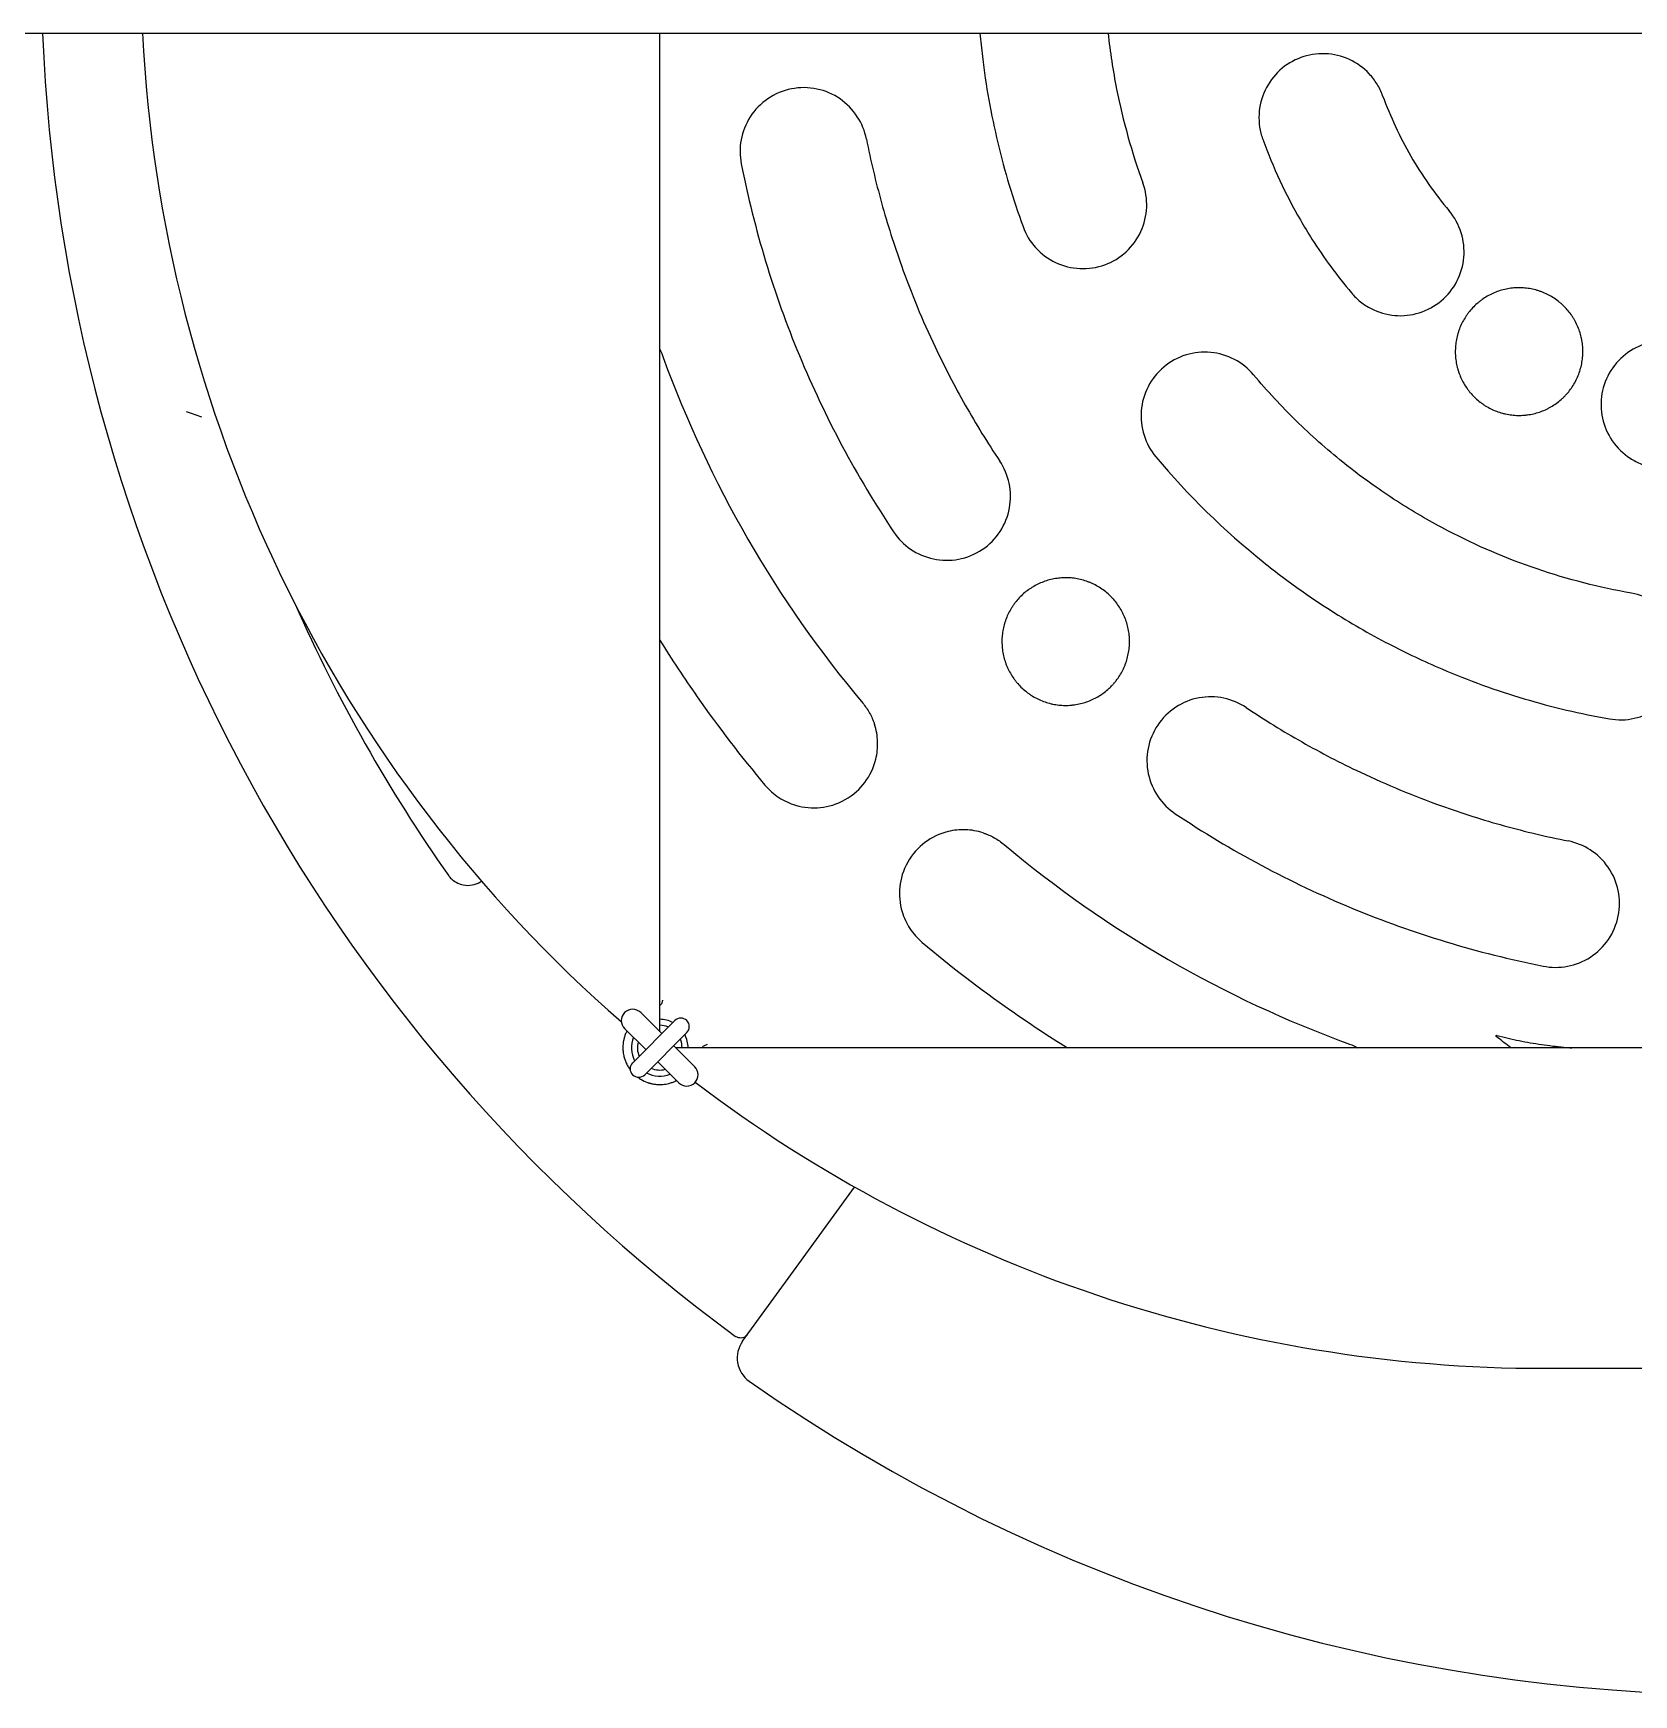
# Model space of a CAD drawing. Header units: millimetres. Extents: x 1061 to 4698, y 0 to 5700.
# Drawn here: x 2277 to 2841, y 2240 to 2826 of the extents above; entities that cross this region are included whole.
import ezdxf

# ---------------------------------------------------------------- set-up
doc = ezdxf.new("R2010")
doc.units = ezdxf.units.MM
doc.layers.add('AM_4', color=3, linetype='Continuous', lineweight=25)

msp = doc.modelspace()

# ---------------------------------------------------------------- linework, layer by layer
at = {"layer": 'AM_4'}
for p, q in [((2014.48, 2825.85), (3744.97, 2825.85)), ((2497.92, 2473.78), (2497.92, 2825.85)), ((2423.47, 2528.75), (2423.47, 2528.75)), ((2434.98, 2526.87), (2435.01, 2526.89)), ((2498.59, 2473.11), (2491.17, 2480.54)), ((2485.51, 2474.88), (2492.94, 2467.46)), ((2503.19, 2477.71), (2488.34, 2462.86)), ((2492.58, 2458.62), (2507.43, 2473.47)), ((2510.26, 2461.44), (2502.84, 2468.87)), ((3255.84, 2468.1), (2503.6, 2468.1)), ((2497.18, 2463.21), (2504.6, 2455.79)), ((2544.15, 2388.12), (2566.61, 2419.03)), ((2527.1, 2364.66), (2544.15, 2388.12)), ((2809.92, 2355.1), (2949.92, 2355.1))]:
    msp.add_line(p, q, dxfattribs=at)
for centre, radius, start, end in [((2879.72, 2850), 600, 182.30678, 233.71208), ((2809.92, 2850.1), 495, 182.80804, 228.87651), ((2879.72, 2850), 405, 200, 220), ((2879.72, 2850), 558, 203.82968, 215.14968), ((2879.72, 2850), 405, 230, 250), ((2488.34, 2477.71), 4, 45, 225), ((2497.89, 2468.16), 10, 62.4576, 89.78421), ((2505.31, 2475.59), 3, 315, 135), ((2497.89, 2468.16), 7.88, 67.39269, 89.72598), ((2497.89, 2468.16), 10, 359.64283, 27.5424), ((2793.01, 2472.3), 0.2, 75.53043, 231.60237), ((2497.89, 2468.16), 10, 158.57818, 207.5424), ((2497.89, 2468.16), 7.88, 165.52648, 202.60731), ((2497.89, 2468.16), 7.88, 359.54644, 22.60731), ((2490.46, 2460.74), 3, 135, 315), ((2497.89, 2468.16), 7.88, 247.39269, 284.47352), ((2507.43, 2458.62), 4, 225, 45), ((2497.89, 2468.16), 10, 242.4576, 291.42182), ((2809.92, 2850.1), 495, 232.76953, 270), ((2535.19, 2358.78), 10, 144, 234.95497), ((2879.72, 2850), 610, 234.95497, 305.04503)]:
    msp.add_arc(centre, radius, start, end, dxfattribs=at)
for points, knots in [([(2610.81, 2825.85), (2611.05, 2823.1), (2611.34, 2820.36), (2612.91, 2807.39), (2614.73, 2797.25), (2618.32, 2782.22), (2619.66, 2777.24), (2622.62, 2767.38), (2624.25, 2762.49), (2626.01, 2757.65)], [11.858435, 11.858435, 11.858435, 11.858435, 12.686494, 12.686494, 15.777429, 15.777429, 17.322472, 17.322472, 18.867456, 18.867456, 18.867456, 18.867456]), ([(2656.02, 2825.85), (2656.74, 2819.25), (2657.74, 2812.67), (2661.27, 2794.9), (2664.37, 2783.83), (2668.29, 2773.05)], [-5.43676, -5.43676, -5.43676, -5.43676, -3.443133, -3.443133, 0, 0, 0, 0]), ([(2752.86, 2803.83), (2752.34, 2805.26), (2751.68, 2806.63), (2750.08, 2809.22), (2749.16, 2810.43), (2746.13, 2813.65), (2743.75, 2815.37), (2738.45, 2817.8), (2735.57, 2818.49), (2729.53, 2818.74), (2726.61, 2818.22), (2721.29, 2816.28), (2718.77, 2814.76), (2714.43, 2810.82), (2712.65, 2808.43), (2710.13, 2803.1), (2709.4, 2800.22), (2709.17, 2795.76), (2709.25, 2794.26), (2709.7, 2791.3), (2710.06, 2789.85), (2710.58, 2788.44)], [0, 0, 0, 0, 0.457622, 0.457622, 0.913031, 0.913031, 1.789456, 1.789456, 2.674947, 2.674947, 3.612055, 3.612055, 4.601134, 4.601134, 5.596389, 5.596389, 6.59055, 6.59055, 7.0994, 7.0994, 7.606202, 7.606202, 7.606202, 7.606202]), ([(2570.78, 2788.55), (2570.22, 2791.36), (2569.13, 2794.03), (2565.96, 2798.9), (2563.89, 2801.02), (2559.02, 2804.38), (2556.26, 2805.56), (2550.36, 2806.8), (2547.29, 2806.82), (2541.33, 2805.63), (2538.51, 2804.44), (2533.53, 2801.04), (2531.41, 2798.86), (2528.2, 2793.86), (2527.11, 2791.11), (2526.07, 2785.42), (2526.09, 2782.56), (2526.64, 2779.77)], [0, 0, 0, 0, 0.860808, 0.860808, 1.749201, 1.749201, 2.659784, 2.659784, 3.594607, 3.594607, 4.526516, 4.526516, 5.445597, 5.445597, 6.334249, 6.334249, 7.189598, 7.189598, 7.189598, 7.189598]), ([(2752.86, 2803.83), (2755.55, 2796.44), (2758.88, 2789.31), (2766.74, 2775.69), (2771.25, 2769.25), (2776.31, 2763.22)], [-4.716749, -4.716749, -4.716749, -4.716749, -2.358321, -2.358321, 0, 0, 0, 0]), ([(2570.78, 2788.55), (2572.28, 2780.98), (2574.06, 2773.47), (2578.18, 2758.58), (2580.52, 2751.2), (2584.86, 2739.05), (2586.72, 2734.23), (2590.67, 2724.69), (2592.77, 2719.97), (2598.28, 2708.32), (2601.84, 2701.45), (2609.46, 2688.01), (2613.51, 2681.43), (2617.81, 2675)], [-12.377407, -12.377407, -12.377407, -12.377407, -10.058804, -10.058804, -7.734679, -7.734679, -6.182751, -6.182751, -4.635305, -4.635305, -2.321115, -2.321115, 0, 0, 0, 0]), ([(2710.58, 2788.44), (2714.16, 2778.58), (2718.6, 2769.07), (2725.15, 2757.74), (2726.51, 2755.49), (2732.13, 2746.66), (2736.78, 2740.32), (2741.84, 2734.3)], [0, 0, 0, 0, 3.145319, 3.145319, 3.930302, 3.930302, 6.284139, 6.284139, 6.284139, 6.284139]), ([(2526.64, 2779.77), (2528.94, 2768.21), (2531.8, 2756.78), (2538.64, 2734.22), (2542.62, 2723.12), (2551.64, 2701.35), (2556.68, 2690.69), (2567.79, 2669.91), (2573.85, 2659.79), (2580.39, 2649.99)], [0, 0, 0, 0, 3.535399, 3.535399, 7.072591, 7.072591, 10.60955, 10.60955, 14.146766, 14.146766, 14.146766, 14.146766]), ([(2626.01, 2757.65), (2627, 2754.91), (2628.52, 2752.4), (2632.46, 2748.05), (2634.86, 2746.28), (2640.2, 2743.74), (2643.11, 2743.02), (2649.05, 2742.73), (2652.04, 2743.19), (2657.63, 2745.22), (2660.19, 2746.78), (2664.57, 2750.8), (2666.34, 2753.23), (2668.82, 2758.63), (2669.52, 2761.53), (2669.74, 2767.4), (2669.29, 2770.3), (2668.29, 2773.05)], [0, 0, 0, 0, 0.875388, 0.875388, 1.764987, 1.764987, 2.663271, 2.663271, 3.571504, 3.571504, 4.473265, 4.473265, 5.375493, 5.375493, 6.266582, 6.266582, 7.142201, 7.142201, 7.142201, 7.142201]), ([(2741.84, 2734.3), (2742.8, 2733.15), (2743.87, 2732.1), (2746.21, 2730.24), (2747.47, 2729.43), (2751.39, 2727.41), (2754.22, 2726.6), (2760.05, 2726.09), (2762.98, 2726.41), (2768.6, 2728.16), (2771.24, 2729.6), (2775.8, 2733.43), (2777.67, 2735.76), (2780.41, 2741.02), (2781.24, 2743.89), (2781.74, 2749.74), (2781.42, 2752.68), (2779.66, 2758.3), (2778.22, 2760.94), (2776.31, 2763.22)], [0, 0, 0, 0, 0.449946, 0.449946, 0.897511, 0.897511, 1.777285, 1.777285, 2.657846, 2.657846, 3.558373, 3.558373, 4.45392, 4.45392, 5.347152, 5.347152, 6.228337, 6.228337, 7.124321, 7.124321, 7.124321, 7.124321]), ([(2821.13, 2703.6), (2821.46, 2704.27), (2821.75, 2704.94), (2822.01, 2705.63), (2822.27, 2706.31), (2822.5, 2707.01), (2822.69, 2707.71), (2822.88, 2708.42), (2823.04, 2709.13), (2823.16, 2709.86), (2823.22, 2710.22), (2823.27, 2710.59), (2823.32, 2710.96), (2823.36, 2711.33), (2823.4, 2711.69), (2823.42, 2712.06), (2823.47, 2712.8), (2823.49, 2713.53), (2823.46, 2714.26), (2823.44, 2714.99), (2823.39, 2715.72), (2823.29, 2716.45), (2823.25, 2716.82), (2823.19, 2717.18), (2823.13, 2717.54), (2823.09, 2717.73), (2823.06, 2717.91), (2823.02, 2718.09), (2822.98, 2718.27), (2822.94, 2718.45), (2822.9, 2718.63), (2822.74, 2719.36), (2822.54, 2720.06), (2822.3, 2720.76), (2822.07, 2721.46), (2821.8, 2722.14), (2821.5, 2722.81), (2821.2, 2723.48), (2820.87, 2724.14), (2820.5, 2724.78), (2820.32, 2725.1), (2820.12, 2725.42), (2819.92, 2725.73), (2819.72, 2726.04), (2819.52, 2726.35), (2819.3, 2726.65), (2818.87, 2727.25), (2818.42, 2727.83), (2817.94, 2728.38), (2817.45, 2728.94), (2816.94, 2729.47), (2816.41, 2729.97), (2816.14, 2730.23), (2815.86, 2730.47), (2815.58, 2730.71), (2815.3, 2730.96), (2815.01, 2731.19), (2814.71, 2731.42), (2814.13, 2731.87), (2813.52, 2732.29), (2812.9, 2732.68), (2812.27, 2733.07), (2811.63, 2733.43), (2810.97, 2733.76), (2810.31, 2734.08), (2809.64, 2734.38), (2808.94, 2734.64), (2808.77, 2734.71), (2808.59, 2734.77), (2808.42, 2734.83), (2808.24, 2734.9), (2808.07, 2734.95), (2807.89, 2735.01), (2807.54, 2735.13), (2807.18, 2735.23), (2806.83, 2735.33), (2806.12, 2735.52), (2805.4, 2735.67), (2804.67, 2735.79), (2803.95, 2735.92), (2803.22, 2736), (2802.48, 2736.05), (2802.11, 2736.08), (2801.74, 2736.09), (2801.37, 2736.1), (2801, 2736.1), (2800.63, 2736.1), (2800.26, 2736.09), (2799.52, 2736.07), (2798.79, 2736.01), (2798.06, 2735.91), (2797.33, 2735.82), (2796.61, 2735.69), (2795.9, 2735.52), (2795.18, 2735.35), (2794.47, 2735.15), (2793.77, 2734.92), (2793.06, 2734.68), (2792.38, 2734.41), (2791.71, 2734.1), (2791.04, 2733.8), (2790.39, 2733.47), (2789.75, 2733.1), (2789.12, 2732.74), (2788.5, 2732.34), (2787.9, 2731.91), (2787.6, 2731.7), (2787.31, 2731.48), (2787.02, 2731.25), (2786.72, 2731.02), (2786.44, 2730.78), (2786.16, 2730.54), (2785.61, 2730.06), (2785.08, 2729.55), (2784.58, 2729.01), (2784.08, 2728.48), (2783.61, 2727.93), (2783.16, 2727.34), (2782.94, 2727.05), (2782.72, 2726.76), (2782.51, 2726.46), (2782.3, 2726.15), (2782.09, 2725.85), (2781.9, 2725.53), (2781.5, 2724.9), (2781.14, 2724.26), (2780.82, 2723.6), (2780.49, 2722.94), (2780.19, 2722.26), (2779.93, 2721.57), (2779.8, 2721.22), (2779.68, 2720.87), (2779.56, 2720.52), (2779.45, 2720.17), (2779.35, 2719.82), (2779.25, 2719.47), (2779.06, 2718.76), (2778.9, 2718.04), (2778.78, 2717.32), (2778.66, 2716.6), (2778.58, 2715.87), (2778.53, 2715.14), (2778.48, 2714.4), (2778.46, 2713.66), (2778.48, 2712.92), (2778.51, 2712.19), (2778.56, 2711.45), (2778.66, 2710.73), (2778.75, 2710), (2778.88, 2709.28), (2779.04, 2708.56), (2779.13, 2708.21), (2779.22, 2707.85), (2779.32, 2707.49), (2779.37, 2707.32), (2779.42, 2707.14), (2779.48, 2706.96), (2779.53, 2706.78), (2779.59, 2706.61), (2779.65, 2706.43), (2779.88, 2705.73), (2780.15, 2705.04), (2780.45, 2704.37), (2780.76, 2703.7), (2781.09, 2703.05), (2781.45, 2702.41), (2781.82, 2701.77), (2782.22, 2701.15), (2782.65, 2700.55), (2782.75, 2700.4), (2782.86, 2700.25), (2782.97, 2700.1), (2783.09, 2699.95), (2783.2, 2699.8), (2783.31, 2699.66), (2783.54, 2699.37), (2783.78, 2699.08), (2784.02, 2698.8), (2784.51, 2698.25), (2785.02, 2697.72), (2785.56, 2697.21), (2786.09, 2696.71), (2786.65, 2696.23), (2787.23, 2695.78), (2787.53, 2695.56), (2787.82, 2695.34), (2788.13, 2695.13), (2788.43, 2694.92), (2788.75, 2694.71), (2789.06, 2694.51), (2789.69, 2694.12), (2790.34, 2693.76), (2790.99, 2693.43), (2791.65, 2693.11), (2792.33, 2692.82), (2793.02, 2692.56), (2793.7, 2692.3), (2794.41, 2692.07), (2795.12, 2691.87), (2795.3, 2691.83), (2795.48, 2691.78), (2795.66, 2691.74), (2795.84, 2691.69), (2796.03, 2691.65), (2796.21, 2691.61), (2796.57, 2691.53), (2796.93, 2691.46), (2797.3, 2691.4), (2798.02, 2691.28), (2798.75, 2691.2), (2799.48, 2691.15), (2800.22, 2691.1), (2800.95, 2691.09), (2801.69, 2691.11), (2802.06, 2691.12), (2802.43, 2691.14), (2802.8, 2691.18), (2802.98, 2691.19), (2803.17, 2691.21), (2803.35, 2691.23), (2803.54, 2691.25), (2803.72, 2691.27), (2803.9, 2691.29), (2804.64, 2691.39), (2805.36, 2691.52), (2806.07, 2691.69), (2806.79, 2691.85), (2807.49, 2692.05), (2808.19, 2692.29), (2808.88, 2692.52), (2809.57, 2692.79), (2810.24, 2693.1), (2810.41, 2693.18), (2810.58, 2693.25), (2810.75, 2693.34), (2810.92, 2693.42), (2811.08, 2693.5), (2811.24, 2693.58), (2811.57, 2693.75), (2811.9, 2693.93), (2812.21, 2694.11), (2812.22, 2694.11), (2812.22, 2694.11), (2812.22, 2694.12)], [0, 0, 0, 0, 0.0024979, 0.0024979, 0.0024979, 0.0049957, 0.0049957, 0.0049957, 0.0074936, 0.0074936, 0.0074936, 0.0087426, 0.0087426, 0.0087426, 0.0099915, 0.0099915, 0.0099915, 0.0124894, 0.0124894, 0.0124894, 0.0149872, 0.0149872, 0.0149872, 0.0162362, 0.0162362, 0.0162362, 0.0168606, 0.0168606, 0.0168606, 0.0174851, 0.0174851, 0.0174851, 0.019983, 0.019983, 0.019983, 0.0224808, 0.0224808, 0.0224808, 0.0249787, 0.0249787, 0.0249787, 0.0262277, 0.0262277, 0.0262277, 0.0274766, 0.0274766, 0.0274766, 0.0299745, 0.0299745, 0.0299745, 0.0324723, 0.0324723, 0.0324723, 0.0337213, 0.0337213, 0.0337213, 0.0349702, 0.0349702, 0.0349702, 0.0374681, 0.0374681, 0.0374681, 0.0399659, 0.0399659, 0.0399659, 0.0424638, 0.0424638, 0.0424638, 0.0430883, 0.0430883, 0.0430883, 0.0437128, 0.0437128, 0.0437128, 0.0449617, 0.0449617, 0.0449617, 0.0474596, 0.0474596, 0.0474596, 0.0499574, 0.0499574, 0.0499574, 0.0512064, 0.0512064, 0.0512064, 0.0524553, 0.0524553, 0.0524553, 0.0549532, 0.0549532, 0.0549532, 0.0574511, 0.0574511, 0.0574511, 0.0599489, 0.0599489, 0.0599489, 0.0624468, 0.0624468, 0.0624468, 0.0649447, 0.0649447, 0.0649447, 0.0674425, 0.0674425, 0.0674425, 0.0686915, 0.0686915, 0.0686915, 0.0699404, 0.0699404, 0.0699404, 0.0724383, 0.0724383, 0.0724383, 0.0749362, 0.0749362, 0.0749362, 0.0761851, 0.0761851, 0.0761851, 0.077434, 0.077434, 0.077434, 0.0799319, 0.0799319, 0.0799319, 0.0824298, 0.0824298, 0.0824298, 0.0836787, 0.0836787, 0.0836787, 0.0849276, 0.0849276, 0.0849276, 0.0874255, 0.0874255, 0.0874255, 0.0899234, 0.0899234, 0.0899234, 0.0924213, 0.0924213, 0.0924213, 0.0949191, 0.0949191, 0.0949191, 0.097417, 0.097417, 0.097417, 0.0986659, 0.0986659, 0.0986659, 0.0992904, 0.0992904, 0.0992904, 0.0999149, 0.0999149, 0.0999149, 0.1024127, 0.1024127, 0.1024127, 0.1049106, 0.1049106, 0.1049106, 0.1074085, 0.1074085, 0.1074085, 0.108033, 0.108033, 0.108033, 0.1086574, 0.1086574, 0.1086574, 0.1099064, 0.1099064, 0.1099064, 0.1124042, 0.1124042, 0.1124042, 0.1149021, 0.1149021, 0.1149021, 0.116151, 0.116151, 0.116151, 0.1174, 0.1174, 0.1174, 0.1198978, 0.1198978, 0.1198978, 0.1223957, 0.1223957, 0.1223957, 0.1248936, 0.1248936, 0.1248936, 0.1255181, 0.1255181, 0.1255181, 0.1261425, 0.1261425, 0.1261425, 0.1273915, 0.1273915, 0.1273915, 0.1298893, 0.1298893, 0.1298893, 0.1323872, 0.1323872, 0.1323872, 0.1336361, 0.1336361, 0.1336361, 0.1342606, 0.1342606, 0.1342606, 0.1348851, 0.1348851, 0.1348851, 0.1373829, 0.1373829, 0.1373829, 0.1398808, 0.1398808, 0.1398808, 0.1423787, 0.1423787, 0.1423787, 0.1430032, 0.1430032, 0.1430032, 0.1436276, 0.1436276, 0.1436276, 0.1448766, 0.1448766, 0.1448766, 0.1448892, 0.1448892, 0.1448892, 0.1448892]), ([(2707.36, 2705.37), (2705.47, 2707.63), (2703.16, 2709.48), (2697.96, 2712.21), (2695.12, 2713.04), (2689.27, 2713.59), (2686.31, 2713.28), (2680.63, 2711.53), (2677.97, 2710.08), (2673.37, 2706.22), (2671.49, 2703.87), (2668.76, 2698.55), (2667.93, 2695.66), (2667.48, 2689.98), (2667.74, 2687.04), (2669.58, 2681.29), (2671.01, 2678.7), (2672.89, 2676.45)], [0, 0, 0, 0, 0.882963, 0.882963, 1.766637, 1.766637, 2.658582, 2.658582, 3.572755, 3.572755, 4.482771, 4.482771, 5.387216, 5.387216, 6.210758, 6.210758, 6.986146, 6.986146, 6.986146, 6.986146]), ([(2856.28, 2717.05), (2854.79, 2717.31), (2853.28, 2717.43), (2850.26, 2717.34), (2848.77, 2717.15), (2844.44, 2716.15), (2841.75, 2714.94), (2836.97, 2711.56), (2834.94, 2709.42), (2831.71, 2704.32), (2830.7, 2701.53), (2829.71, 2695.94), (2829.76, 2693), (2831, 2687.26), (2832.18, 2684.53), (2835.53, 2679.68), (2837.67, 2677.61), (2841.41, 2675.19), (2842.75, 2674.5), (2845.54, 2673.4), (2846.99, 2673), (2848.47, 2672.73)], [0, 0, 0, 0, 0.453779, 0.453779, 0.906288, 0.906288, 1.788243, 1.788243, 2.6715, 2.6715, 3.608632, 3.608632, 4.595123, 4.595123, 5.587398, 5.587398, 6.57851, 6.57851, 7.083954, 7.083954, 7.587373, 7.587373, 7.587373, 7.587373]), ([(2840.65, 2628.42), (2829.34, 2630.41), (2818.19, 2633.27), (2796.5, 2640.64), (2785.98, 2645.14), (2772.94, 2651.93), (2770.06, 2653.51), (2761.52, 2658.44), (2755.98, 2661.97), (2746.55, 2668.57), (2742.62, 2671.53), (2733.07, 2679.2), (2727.59, 2684.07), (2719.72, 2691.77), (2717.16, 2694.4), (2712.16, 2699.79), (2709.73, 2702.55), (2707.36, 2705.37)], [0, 0, 0, 0, 3.446778, 3.446778, 6.872674, 6.872674, 7.857766, 7.857766, 9.834608, 9.834608, 11.310213, 11.310213, 13.509948, 13.509948, 14.607702, 14.607702, 15.709152, 15.709152, 15.709152, 15.709152]), ([(2812.22, 2694.12), (2812.86, 2694.48), (2813.47, 2694.87), (2814.06, 2695.3), (2814.65, 2695.72), (2815.23, 2696.18), (2815.78, 2696.66), (2816.06, 2696.9), (2816.33, 2697.15), (2816.6, 2697.41), (2816.87, 2697.67), (2817.13, 2697.93), (2817.38, 2698.2), (2817.88, 2698.74), (2818.36, 2699.3), (2818.8, 2699.87), (2819.25, 2700.45), (2819.66, 2701.05), (2820.05, 2701.68), (2820.44, 2702.3), (2820.8, 2702.94), (2821.13, 2703.6)], [0.14488918, 0.14488918, 0.14488918, 0.14488918, 0.14737444, 0.14737444, 0.14737444, 0.14987231, 0.14987231, 0.14987231, 0.15112124, 0.15112124, 0.15112124, 0.15237018, 0.15237018, 0.15237018, 0.15486805, 0.15486805, 0.15486805, 0.15736592, 0.15736592, 0.15736592, 0.1598638, 0.1598638, 0.1598638, 0.1598638]), ([(2580.39, 2649.99), (2581.99, 2647.61), (2584.02, 2645.55), (2588.81, 2642.27), (2591.53, 2641.11), (2597.33, 2639.87), (2600.34, 2639.83), (2606.25, 2640.94), (2609.09, 2642.1), (2614.13, 2645.48), (2616.28, 2647.65), (2619.57, 2652.69), (2620.7, 2655.5), (2621.76, 2661.34), (2621.72, 2664.29), (2620.52, 2669.95), (2619.4, 2672.61), (2617.81, 2675)], [0, 0, 0, 0, 0.860997, 0.860997, 1.747806, 1.747806, 2.657403, 2.657403, 3.590224, 3.590224, 4.520655, 4.520655, 5.435721, 5.435721, 6.320669, 6.320669, 7.179588, 7.179588, 7.179588, 7.179588]), ([(2672.89, 2676.45), (2684.26, 2662.9), (2696.93, 2650.5), (2715.32, 2635.75), (2720.03, 2632.21), (2731.3, 2624.32), (2737.92, 2620.1), (2748.13, 2614.21), (2751.58, 2612.32), (2761.15, 2607.33), (2767.37, 2604.39), (2783.17, 2597.64), (2792.87, 2594.14), (2807.7, 2589.73), (2812.68, 2588.4), (2822.72, 2586.04), (2827.76, 2585), (2832.84, 2584.1)], [0, 0, 0, 0, 5.307174, 5.307174, 7.075012, 7.075012, 9.43744, 9.43744, 10.616758, 10.616758, 12.678941, 12.678941, 15.772605, 15.772605, 17.319004, 17.319004, 18.86534, 18.86534, 18.86534, 18.86534]), ([(2656.98, 2595.44), (2657.15, 2595.61), (2657.32, 2595.78), (2657.48, 2595.95), (2657.73, 2596.22), (2657.97, 2596.49), (2658.21, 2596.77), (2658.44, 2597.04), (2658.67, 2597.33), (2658.89, 2597.61), (2659.34, 2598.19), (2659.75, 2598.78), (2660.14, 2599.4), (2660.52, 2600.01), (2660.88, 2600.65), (2661.2, 2601.3), (2661.37, 2601.62), (2661.52, 2601.96), (2661.67, 2602.29), (2661.74, 2602.46), (2661.82, 2602.63), (2661.89, 2602.8), (2661.96, 2602.97), (2662.02, 2603.14), (2662.09, 2603.31), (2662.35, 2604), (2662.58, 2604.69), (2662.77, 2605.39), (2662.96, 2606.09), (2663.12, 2606.8), (2663.25, 2607.52), (2663.37, 2608.24), (2663.46, 2608.97), (2663.52, 2609.71), (2663.54, 2610.08), (2663.56, 2610.45), (2663.57, 2610.82), (2663.58, 2611.19), (2663.58, 2611.56), (2663.57, 2611.93), (2663.55, 2612.67), (2663.49, 2613.41), (2663.4, 2614.15), (2663.31, 2614.89), (2663.18, 2615.62), (2663.01, 2616.34), (2662.85, 2617.07), (2662.65, 2617.78), (2662.42, 2618.48), (2662.18, 2619.18), (2661.91, 2619.87), (2661.61, 2620.55), (2661.53, 2620.72), (2661.45, 2620.89), (2661.37, 2621.06), (2661.29, 2621.23), (2661.21, 2621.4), (2661.12, 2621.57), (2660.95, 2621.9), (2660.78, 2622.23), (2660.59, 2622.55), (2660.22, 2623.2), (2659.82, 2623.82), (2659.39, 2624.43), (2658.96, 2625.03), (2658.49, 2625.61), (2658, 2626.17), (2657.76, 2626.45), (2657.5, 2626.73), (2657.24, 2627), (2657.11, 2627.14), (2656.98, 2627.27), (2656.84, 2627.4), (2656.71, 2627.53), (2656.57, 2627.66), (2656.44, 2627.79), (2655.89, 2628.3), (2655.32, 2628.78), (2654.73, 2629.23), (2654.14, 2629.68), (2653.53, 2630.1), (2652.9, 2630.49), (2652.27, 2630.88), (2651.61, 2631.24), (2650.94, 2631.57), (2650.6, 2631.74), (2650.26, 2631.89), (2649.92, 2632.04), (2649.58, 2632.19), (2649.23, 2632.32), (2648.88, 2632.45), (2648.19, 2632.71), (2647.49, 2632.93), (2646.77, 2633.12), (2646.06, 2633.3), (2645.34, 2633.46), (2644.6, 2633.57), (2643.87, 2633.69), (2643.13, 2633.77), (2642.39, 2633.81), (2641.65, 2633.86), (2640.92, 2633.86), (2640.19, 2633.83), (2639.46, 2633.81), (2638.73, 2633.74), (2638, 2633.64), (2637.28, 2633.54), (2636.56, 2633.41), (2635.84, 2633.23), (2635.12, 2633.06), (2634.42, 2632.86), (2633.73, 2632.62), (2633.04, 2632.38), (2632.37, 2632.11), (2631.71, 2631.81), (2631.05, 2631.51), (2630.4, 2631.17), (2629.77, 2630.81), (2629.46, 2630.62), (2629.15, 2630.43), (2628.84, 2630.23), (2628.68, 2630.13), (2628.53, 2630.03), (2628.38, 2629.93), (2628.23, 2629.83), (2628.08, 2629.72), (2627.93, 2629.61), (2627.34, 2629.19), (2626.77, 2628.74), (2626.23, 2628.26), (2625.68, 2627.78), (2625.16, 2627.28), (2624.67, 2626.75), (2624.17, 2626.22), (2623.7, 2625.67), (2623.25, 2625.09), (2623.14, 2624.94), (2623.03, 2624.79), (2622.92, 2624.65), (2622.82, 2624.5), (2622.71, 2624.35), (2622.6, 2624.2), (2622.4, 2623.9), (2622.2, 2623.6), (2622, 2623.29), (2621.62, 2622.67), (2621.26, 2622.04), (2620.94, 2621.39), (2620.62, 2620.74), (2620.32, 2620.08), (2620.06, 2619.39), (2619.93, 2619.05), (2619.81, 2618.71), (2619.69, 2618.36), (2619.64, 2618.18), (2619.58, 2618.01), (2619.53, 2617.83), (2619.47, 2617.65), (2619.42, 2617.48), (2619.38, 2617.3), (2619.18, 2616.59), (2619.02, 2615.88), (2618.9, 2615.16), (2618.78, 2614.44), (2618.69, 2613.71), (2618.63, 2612.98), (2618.58, 2612.25), (2618.56, 2611.51), (2618.58, 2610.77)], [0.0597945, 0.0597945, 0.0597945, 0.0597945, 0.0606086, 0.0606086, 0.0606086, 0.0618712, 0.0618712, 0.0618712, 0.0631339, 0.0631339, 0.0631339, 0.0656593, 0.0656593, 0.0656593, 0.0681846, 0.0681846, 0.0681846, 0.0694473, 0.0694473, 0.0694473, 0.0700786, 0.0700786, 0.0700786, 0.07071, 0.07071, 0.07071, 0.0732353, 0.0732353, 0.0732353, 0.0757607, 0.0757607, 0.0757607, 0.078286, 0.078286, 0.078286, 0.0795487, 0.0795487, 0.0795487, 0.0808114, 0.0808114, 0.0808114, 0.0833368, 0.0833368, 0.0833368, 0.0858621, 0.0858621, 0.0858621, 0.0883875, 0.0883875, 0.0883875, 0.0909128, 0.0909128, 0.0909128, 0.0915442, 0.0915442, 0.0915442, 0.0921755, 0.0921755, 0.0921755, 0.0934382, 0.0934382, 0.0934382, 0.0959635, 0.0959635, 0.0959635, 0.0984889, 0.0984889, 0.0984889, 0.0997516, 0.0997516, 0.0997516, 0.1003829, 0.1003829, 0.1003829, 0.1010143, 0.1010143, 0.1010143, 0.1035396, 0.1035396, 0.1035396, 0.106065, 0.106065, 0.106065, 0.1085903, 0.1085903, 0.1085903, 0.109853, 0.109853, 0.109853, 0.1111157, 0.1111157, 0.1111157, 0.113641, 0.113641, 0.113641, 0.1161664, 0.1161664, 0.1161664, 0.1186918, 0.1186918, 0.1186918, 0.1212171, 0.1212171, 0.1212171, 0.1237425, 0.1237425, 0.1237425, 0.1262678, 0.1262678, 0.1262678, 0.1287932, 0.1287932, 0.1287932, 0.1313185, 0.1313185, 0.1313185, 0.1338439, 0.1338439, 0.1338439, 0.1351066, 0.1351066, 0.1351066, 0.1357379, 0.1357379, 0.1357379, 0.1363692, 0.1363692, 0.1363692, 0.1388946, 0.1388946, 0.1388946, 0.14142, 0.14142, 0.14142, 0.1439453, 0.1439453, 0.1439453, 0.1445767, 0.1445767, 0.1445767, 0.145208, 0.145208, 0.145208, 0.1464707, 0.1464707, 0.1464707, 0.148996, 0.148996, 0.148996, 0.1515214, 0.1515214, 0.1515214, 0.1527841, 0.1527841, 0.1527841, 0.1534154, 0.1534154, 0.1534154, 0.1540467, 0.1540467, 0.1540467, 0.1565721, 0.1565721, 0.1565721, 0.1590976, 0.1590976, 0.1590976, 0.1616228, 0.1616228, 0.1616228, 0.1616228]), ([(2832.84, 2584.1), (2835.75, 2583.59), (2838.73, 2583.65), (2844.48, 2584.93), (2847.18, 2586.11), (2852.01, 2589.47), (2854.08, 2591.61), (2857.28, 2596.6), (2858.38, 2599.41), (2859.42, 2605.27), (2859.35, 2608.26), (2858.06, 2614.07), (2856.84, 2616.82), (2853.41, 2621.67), (2851.24, 2623.72), (2846.27, 2626.85), (2843.53, 2627.91), (2840.65, 2628.42)], [0, 0, 0, 0, 0.887325, 0.887325, 1.770557, 1.770557, 2.663635, 2.663635, 3.572807, 3.572807, 4.475299, 4.475299, 5.378352, 5.378352, 6.270246, 6.270246, 7.147054, 7.147054, 7.147054, 7.147054]), ([(2497.92, 2611.82), (2502.14, 2605.06), (2506.53, 2598.42), (2518.61, 2581.17), (2526.59, 2570.77), (2535, 2560.75)], [9.391703, 9.391703, 9.391703, 9.391703, 11.781046, 11.781046, 15.708575, 15.708575, 15.708575, 15.708575]), ([(2618.58, 2610.77), (2618.6, 2610.03), (2618.66, 2609.29), (2618.75, 2608.56), (2618.84, 2607.83), (2618.97, 2607.1), (2619.13, 2606.38), (2619.29, 2605.66), (2619.49, 2604.95), (2619.73, 2604.24), (2619.79, 2604.06), (2619.85, 2603.89), (2619.91, 2603.71), (2619.98, 2603.54), (2620.04, 2603.36), (2620.11, 2603.19), (2620.24, 2602.84), (2620.39, 2602.49), (2620.54, 2602.15), (2620.84, 2601.47), (2621.18, 2600.81), (2621.55, 2600.17), (2621.92, 2599.53), (2622.32, 2598.9), (2622.75, 2598.29), (2622.97, 2597.99), (2623.19, 2597.69), (2623.43, 2597.4), (2623.54, 2597.25), (2623.66, 2597.1), (2623.78, 2596.96), (2623.9, 2596.81), (2624.02, 2596.67), (2624.15, 2596.53), (2624.64, 2595.97), (2625.16, 2595.43), (2625.7, 2594.92), (2626.24, 2594.42), (2626.81, 2593.94), (2627.4, 2593.48), (2627.7, 2593.26), (2628, 2593.04), (2628.3, 2592.83), (2628.61, 2592.61), (2628.93, 2592.41), (2629.25, 2592.21), (2629.89, 2591.82), (2630.54, 2591.46), (2631.21, 2591.13), (2631.87, 2590.81), (2632.55, 2590.51), (2633.25, 2590.26), (2633.94, 2590), (2634.64, 2589.78), (2635.36, 2589.59), (2635.54, 2589.54), (2635.72, 2589.5), (2635.9, 2589.45), (2636.09, 2589.41), (2636.27, 2589.37), (2636.45, 2589.33), (2636.82, 2589.25), (2637.18, 2589.19), (2637.55, 2589.13), (2638.28, 2589.01), (2639.01, 2588.93), (2639.74, 2588.89), (2640.47, 2588.85), (2641.21, 2588.84), (2641.94, 2588.87), (2642.31, 2588.88), (2642.67, 2588.91), (2643.04, 2588.94), (2643.22, 2588.95), (2643.41, 2588.97), (2643.59, 2588.99), (2643.77, 2589.01), (2643.96, 2589.04), (2644.14, 2589.06), (2644.87, 2589.16), (2645.59, 2589.3), (2646.3, 2589.47), (2647.01, 2589.64), (2647.71, 2589.84), (2648.4, 2590.08), (2649.09, 2590.31), (2649.76, 2590.58), (2650.43, 2590.89), (2651.09, 2591.19), (2651.75, 2591.53), (2652.38, 2591.9), (2653.01, 2592.26), (2653.62, 2592.66), (2654.21, 2593.08), (2654.79, 2593.5), (2655.36, 2593.95), (2655.91, 2594.43), (2656.28, 2594.76), (2656.64, 2595.09), (2656.98, 2595.44)], [0, 0, 0, 0, 0.00252536, 0.00252536, 0.00252536, 0.00505071, 0.00505071, 0.00505071, 0.00757607, 0.00757607, 0.00757607, 0.00820741, 0.00820741, 0.00820741, 0.00883875, 0.00883875, 0.00883875, 0.01010143, 0.01010143, 0.01010143, 0.01262678, 0.01262678, 0.01262678, 0.01515214, 0.01515214, 0.01515214, 0.01641482, 0.01641482, 0.01641482, 0.01704616, 0.01704616, 0.01704616, 0.0176775, 0.0176775, 0.0176775, 0.02020285, 0.02020285, 0.02020285, 0.02272821, 0.02272821, 0.02272821, 0.02399089, 0.02399089, 0.02399089, 0.02525356, 0.02525356, 0.02525356, 0.02777892, 0.02777892, 0.02777892, 0.03030428, 0.03030428, 0.03030428, 0.03282963, 0.03282963, 0.03282963, 0.03346097, 0.03346097, 0.03346097, 0.03409231, 0.03409231, 0.03409231, 0.03535499, 0.03535499, 0.03535499, 0.03788035, 0.03788035, 0.03788035, 0.0404057, 0.0404057, 0.0404057, 0.04166838, 0.04166838, 0.04166838, 0.04229972, 0.04229972, 0.04229972, 0.04293106, 0.04293106, 0.04293106, 0.04545641, 0.04545641, 0.04545641, 0.04798177, 0.04798177, 0.04798177, 0.05050713, 0.05050713, 0.05050713, 0.05303248, 0.05303248, 0.05303248, 0.05555784, 0.05555784, 0.05555784, 0.0580832, 0.0580832, 0.0580832, 0.05979449, 0.05979449, 0.05979449, 0.05979449]), ([(2569.48, 2589.67), (2570.41, 2588.56), (2571.22, 2587.38), (2571.91, 2586.13), (2572.26, 2585.5), (2572.58, 2584.86), (2572.86, 2584.2), (2573.01, 2583.87), (2573.14, 2583.54), (2573.27, 2583.2), (2573.4, 2582.87), (2573.52, 2582.53), (2573.63, 2582.19)], [0.067462343, 0.067462343, 0.067462343, 0.067462343, 0.071371388, 0.071371388, 0.071371388, 0.07332591, 0.07332591, 0.07332591, 0.074303171, 0.074303171, 0.074303171, 0.075280431, 0.075280431, 0.075280431, 0.075280431]), ([(2704.72, 2588.09), (2702.32, 2589.69), (2699.65, 2590.81), (2693.96, 2592), (2691, 2592.04), (2685.16, 2590.96), (2682.36, 2589.82), (2677.35, 2586.53), (2675.19, 2584.39), (2671.85, 2579.4), (2670.7, 2576.6), (2669.56, 2570.71), (2669.58, 2567.67), (2670.82, 2561.83), (2671.99, 2559.09), (2675.29, 2554.29), (2677.34, 2552.26), (2679.72, 2550.67)], [0, 0, 0, 0, 0.863897, 0.863897, 1.752608, 1.752608, 2.665974, 2.665974, 3.593112, 3.593112, 4.51469, 4.51469, 5.434502, 5.434502, 6.331924, 6.331924, 7.191939, 7.191939, 7.191939, 7.191939]), ([(2704.72, 2588.09), (2711.14, 2583.8), (2717.7, 2579.75), (2731.14, 2572.13), (2738.02, 2568.57), (2749.68, 2563.05), (2754.4, 2560.96), (2763.94, 2557.01), (2768.76, 2555.15), (2780.9, 2550.8), (2788.27, 2548.47), (2803.16, 2544.35), (2810.68, 2542.56), (2818.27, 2541.05)], [-12.377407, -12.377407, -12.377407, -12.377407, -10.058804, -10.058804, -7.734679, -7.734679, -6.182751, -6.182751, -4.635305, -4.635305, -2.321115, -2.321115, 0, 0, 0, 0]), ([(2535, 2560.75), (2536.42, 2559.06), (2538.08, 2557.59), (2541.75, 2555.18), (2543.74, 2554.26), (2548.7, 2552.79), (2551.7, 2552.52), (2557.38, 2553.13), (2560.38, 2553.96), (2566.27, 2557.29), (2568.53, 2559.45), (2572.03, 2564.08), (2573.37, 2566.88), (2574.58, 2571.87), (2574.8, 2573.93), (2574.65, 2578.09), (2574.29, 2580.17), (2573.63, 2582.19)], [0, 0, 0, 0, 0.662036, 0.662036, 1.322099, 1.322099, 2.235832, 2.235832, 3.092463, 3.092463, 3.954945, 3.954945, 4.903693, 4.903693, 5.534667, 5.534667, 6.169683, 6.169683, 6.169683, 6.169683]), ([(2679.72, 2550.67), (2689.52, 2544.12), (2699.63, 2538.06), (2720.41, 2526.95), (2731.07, 2521.91), (2752.84, 2512.89), (2763.95, 2508.92), (2786.5, 2502.08), (2797.94, 2499.22), (2809.49, 2496.92)], [0, 0, 0, 0, 3.535399, 3.535399, 7.072591, 7.072591, 10.60955, 10.60955, 14.146766, 14.146766, 14.146766, 14.146766]), ([(2611.91, 2543.91), (2609.89, 2544.57), (2607.8, 2544.93), (2603.64, 2545.07), (2601.58, 2544.86), (2596.59, 2543.64), (2593.79, 2542.3), (2589.15, 2538.79), (2587, 2536.52), (2583.68, 2530.64), (2582.85, 2527.65), (2582.25, 2521.96), (2582.51, 2518.96), (2583.99, 2514), (2584.91, 2512.01), (2587.31, 2508.35), (2588.78, 2506.7), (2590.47, 2505.28)], [0, 0, 0, 0, 0.641198, 0.641198, 1.278341, 1.278341, 2.235027, 2.235027, 3.107445, 3.107445, 3.975441, 3.975441, 4.899957, 4.899957, 5.567028, 5.567028, 6.236082, 6.236082, 6.236082, 6.236082]), ([(2611.91, 2543.91), (2612.25, 2543.8), (2612.59, 2543.68), (2612.93, 2543.55), (2613.26, 2543.42), (2613.6, 2543.28), (2613.93, 2543.14), (2614.59, 2542.85), (2615.23, 2542.54), (2615.85, 2542.19), (2617.1, 2541.5), (2618.28, 2540.68), (2619.39, 2539.75)], [0.067462344, 0.067462344, 0.067462344, 0.067462344, 0.068439597, 0.068439597, 0.068439597, 0.06941685, 0.06941685, 0.06941685, 0.071371357, 0.071371357, 0.071371357, 0.075280371, 0.075280371, 0.075280371, 0.075280371]), ([(2809.49, 2496.92), (2812.32, 2496.35), (2815.23, 2496.34), (2820.93, 2497.42), (2823.67, 2498.52), (2828.62, 2501.72), (2830.78, 2503.84), (2834.17, 2508.8), (2835.36, 2511.63), (2836.53, 2517.55), (2836.53, 2520.59), (2835.31, 2526.48), (2834.11, 2529.28), (2830.72, 2534.2), (2828.58, 2536.28), (2823.7, 2539.42), (2821.06, 2540.5), (2818.27, 2541.05)], [0, 0, 0, 0, 0.865897, 0.865897, 1.750185, 1.750185, 2.663962, 2.663962, 3.59598, 3.59598, 4.521787, 4.521787, 5.44239, 5.44239, 6.339261, 6.339261, 7.19202, 7.19202, 7.19202, 7.19202]), ([(2423.47, 2528.75), (2423.7, 2528.43), (2424.02, 2528.04), (2424.87, 2527.25), (2425.42, 2526.84), (2426.8, 2526.06), (2427.68, 2525.74), (2429.63, 2525.36), (2430.72, 2525.35), (2432.73, 2525.71), (2433.68, 2526.08), (2434.61, 2526.62), (2434.81, 2526.75), (2434.98, 2526.87)], [0, 0, 0, 0, 0.234018, 0.234018, 0.491929, 0.491929, 0.816627, 0.816627, 1.187161, 1.187161, 1.555837, 1.555837, 1.669755, 1.669755, 1.669755, 1.669755]), ([(2590.47, 2505.28), (2600.5, 2496.86), (2610.89, 2488.89), (2628.19, 2476.78), (2634.89, 2472.35), (2641.71, 2468.1)], [0, 0, 0, 0, 3.927554, 3.927554, 6.336768, 6.336768, 6.336768, 6.336768]), ([(2498.58, 2483.82), (2498.65, 2484), (2498.73, 2484.18), (2498.84, 2484.45), (2498.87, 2484.54), (2498.94, 2484.71), (2498.98, 2484.8), (2499.01, 2484.88), (2499.01, 2484.88), (2499.01, 2484.89)], [-0.116605, -0.116605, -0.116605, -0.116605, -0.0578484, -0.0578484, -0.0289562, -0.0289562, 0, 0, 0.0008339, 0.0008339, 0.0008339, 0.0008339]), ([(2498.58, 2483.82), (2498.53, 2483.71), (2498.46, 2483.61), (2498.3, 2483.41), (2498.2, 2483.31), (2498.04, 2483.18), (2497.98, 2483.13), (2497.92, 2483.08)], [0.00000019, 0.00000019, 0.00000019, 0.00000019, 0.03562654, 0.03562654, 0.07713985, 0.07713985, 0.09856449, 0.09856449, 0.09856449, 0.09856449]), ([(2486.31, 2474.08), (2486.29, 2474.04), (2486.27, 2474), (2486.25, 2473.96), (2486.07, 2473.59), (2485.9, 2473.21), (2485.75, 2472.83), (2485.74, 2472.81), (2485.74, 2472.79), (2485.73, 2472.77), (2485.59, 2472.4), (2485.47, 2472.03), (2485.36, 2471.64), (2485.34, 2471.56), (2485.32, 2471.48), (2485.29, 2471.39), (2485.26, 2471.27), (2485.23, 2471.15), (2485.21, 2471.03), (2485.18, 2470.91), (2485.16, 2470.8), (2485.13, 2470.68), (2485.11, 2470.59), (2485.1, 2470.5), (2485.08, 2470.41), (2485.06, 2470.26), (2485.03, 2470.11), (2485.01, 2469.96), (2484.91, 2469.28), (2484.87, 2468.58), (2484.89, 2467.89), (2484.89, 2467.67), (2484.9, 2467.46), (2484.92, 2467.25), (2484.92, 2467.17), (2484.93, 2467.1), (2484.94, 2467.02), (2484.95, 2466.88), (2484.96, 2466.74), (2484.98, 2466.6), (2484.99, 2466.49), (2485.01, 2466.39), (2485.02, 2466.28), (2485.07, 2465.96), (2485.13, 2465.64), (2485.2, 2465.33), (2485.29, 2464.91), (2485.41, 2464.49), (2485.54, 2464.08), (2485.62, 2463.85), (2485.7, 2463.62), (2485.79, 2463.39), (2485.86, 2463.21), (2485.94, 2463.03), (2486.02, 2462.86), (2486.04, 2462.8), (2486.07, 2462.75), (2486.09, 2462.69), (2486.31, 2462.23), (2486.55, 2461.78), (2486.81, 2461.35), (2486.97, 2461.09), (2487.14, 2460.83), (2487.32, 2460.58), (2487.38, 2460.51), (2487.43, 2460.44), (2487.48, 2460.36)], [0.03187699, 0.03187699, 0.03187699, 0.03187699, 0.03204898, 0.03204898, 0.03204898, 0.03366923, 0.03366923, 0.03366923, 0.03374799, 0.03374799, 0.03374799, 0.03528948, 0.03528948, 0.03528948, 0.0356212, 0.0356212, 0.0356212, 0.03609949, 0.03609949, 0.03609949, 0.0365578, 0.0365578, 0.0365578, 0.0369097, 0.0369097, 0.0369097, 0.03749441, 0.03749441, 0.03749441, 0.04015005, 0.04015005, 0.04015005, 0.04096036, 0.04096036, 0.04096036, 0.04124083, 0.04124083, 0.04124083, 0.04177058, 0.04177058, 0.04177058, 0.04217744, 0.04217744, 0.04217744, 0.04339073, 0.04339073, 0.04339073, 0.04501098, 0.04501098, 0.04501098, 0.04592386, 0.04592386, 0.04592386, 0.04663125, 0.04663125, 0.04663125, 0.04686047, 0.04686047, 0.04686047, 0.04873368, 0.04873368, 0.04873368, 0.04987172, 0.04987172, 0.04987172, 0.05020578, 0.05020578, 0.05020578, 0.05020578]), ([(2793.06, 2472.49), (2793.06, 2472.49), (2793.09, 2472.49), (2793.13, 2472.48), (2793.16, 2472.47), (2793.21, 2472.45), (2793.26, 2472.44)], [0.000098398, 0.000098398, 0.000098398, 0.000098398, 0.000311836, 0.000311836, 0.000311836, 0.000525274, 0.000525274, 0.000525274, 0.000525274]), ([(2793.26, 2472.44), (2795.83, 2471.78), (2798.42, 2471.19), (2801.02, 2470.66), (2803.63, 2470.13), (2806.24, 2469.67), (2808.87, 2469.28), (2810.18, 2469.09), (2811.5, 2468.91), (2812.82, 2468.75), (2814.13, 2468.6), (2815.45, 2468.45), (2816.77, 2468.33), (2817.71, 2468.25), (2818.64, 2468.17), (2819.57, 2468.1)], [0.01213317, 0.01213317, 0.01213317, 0.01213317, 0.02015021, 0.02015021, 0.02015021, 0.02816725, 0.02816725, 0.02816725, 0.03217577, 0.03217577, 0.03217577, 0.03618429, 0.03618429, 0.03618429, 0.03901323, 0.03901323, 0.03901323, 0.03901323]), ([(2512.73, 2468.1), (2512.8, 2468.2), (2512.87, 2468.29), (2513.04, 2468.47), (2513.14, 2468.58), (2513.34, 2468.74), (2513.44, 2468.8), (2513.55, 2468.85)], [0.9505838, 0.9505838, 0.9505838, 0.9505838, 1.0134778, 1.0134778, 1.0922486, 1.0922486, 1.1598511, 1.1598511, 1.1598511, 1.1598511]), ([(2514.61, 2469.29), (2514.61, 2469.29), (2514.61, 2469.29), (2514.43, 2469.22), (2514.26, 2469.15), (2513.91, 2469.01), (2513.73, 2468.93), (2513.55, 2468.85)], [-0.1173207, -0.1173207, -0.1173207, -0.1173207, -0.1164773, -0.1164773, -0.0587108, -0.0587108, -0.0000068, -0.0000068, -0.0000068, -0.0000068]), ([(2798.21, 2468.1), (2797.97, 2468.27), (2797.74, 2468.44), (2797.5, 2468.61), (2795.94, 2469.76), (2794.4, 2470.94), (2792.89, 2472.14)], [0.064633631, 0.064633631, 0.064633631, 0.064633631, 0.065503834, 0.065503834, 0.065503834, 0.071312164, 0.071312164, 0.071312164, 0.071312164]), ([(2490.09, 2457.76), (2490.09, 2457.76), (2490.1, 2457.75), (2490.1, 2457.75), (2490.23, 2457.66), (2490.35, 2457.57), (2490.48, 2457.48), (2490.68, 2457.34), (2490.9, 2457.2), (2491.11, 2457.07), (2491.14, 2457.05), (2491.17, 2457.03), (2491.2, 2457.01), (2491.95, 2456.56), (2492.74, 2456.19), (2493.56, 2455.9), (2493.66, 2455.87), (2493.76, 2455.84), (2493.85, 2455.8), (2493.96, 2455.77), (2494.07, 2455.73), (2494.19, 2455.7), (2494.32, 2455.66), (2494.45, 2455.62), (2494.58, 2455.59), (2494.66, 2455.57), (2494.74, 2455.55), (2494.81, 2455.53), (2495.23, 2455.43), (2495.65, 2455.35), (2496.08, 2455.29), (2496.31, 2455.26), (2496.54, 2455.23), (2496.77, 2455.21), (2496.96, 2455.19), (2497.16, 2455.18), (2497.35, 2455.17), (2497.56, 2455.16), (2497.77, 2455.16), (2497.99, 2455.16), (2498.07, 2455.16), (2498.16, 2455.16), (2498.24, 2455.17), (2498.37, 2455.17), (2498.5, 2455.18), (2498.63, 2455.18), (2498.75, 2455.19), (2498.86, 2455.2), (2498.98, 2455.21), (2499.71, 2455.27), (2500.42, 2455.39), (2501.11, 2455.57), (2501.51, 2455.67), (2501.91, 2455.79), (2502.3, 2455.94), (2502.5, 2456.01), (2502.69, 2456.08), (2502.88, 2456.16), (2503.08, 2456.24), (2503.27, 2456.33), (2503.46, 2456.42), (2503.57, 2456.47), (2503.69, 2456.53), (2503.8, 2456.59)], [0.05470679, 0.05470679, 0.05470679, 0.05470679, 0.05473259, 0.05473259, 0.05473259, 0.05528992, 0.05528992, 0.05528992, 0.05622653, 0.05622653, 0.05622653, 0.05635272, 0.05635272, 0.05635272, 0.0595934, 0.0595934, 0.0595934, 0.05997295, 0.05997295, 0.05997295, 0.06040346, 0.06040346, 0.06040346, 0.06090956, 0.06090956, 0.06090956, 0.06121347, 0.06121347, 0.06121347, 0.06283372, 0.06283372, 0.06283372, 0.06371938, 0.06371938, 0.06371938, 0.06445393, 0.06445393, 0.06445393, 0.06526411, 0.06526411, 0.06526411, 0.06559259, 0.06559259, 0.06559259, 0.06607434, 0.06607434, 0.06607434, 0.06652919, 0.06652919, 0.06652919, 0.06931472, 0.06931472, 0.06931472, 0.07093497, 0.07093497, 0.07093497, 0.07174509, 0.07174509, 0.07174509, 0.07255522, 0.07255522, 0.07255522, 0.07305997, 0.07305997, 0.07305997, 0.07305997]), ([(2528.82, 2367.02), (2528.79, 2366.98), (2528.75, 2366.93), (2528.51, 2366.64), (2528.26, 2366.42), (2527.71, 2366.07), (2527.4, 2365.94), (2526.77, 2365.79), (2526.44, 2365.77), (2525.79, 2365.83), (2525.46, 2365.92), (2524.97, 2366.14), (2524.79, 2366.24), (2524.62, 2366.37)], [0, 0, 0, 0, 0.0170053, 0.0170053, 0.1146558, 0.1146558, 0.2121107, 0.2121107, 0.3094416, 0.3094416, 0.4080301, 0.4080301, 0.4708638, 0.4708638, 0.4708638, 0.4708638])]:
    msp.add_open_spline(points, degree=3, knots=knots, dxfattribs=at)
for points in [[(2497.92, 2714.25), (2498.39, 2713.36), (2498.8, 2712.44), (2499.15, 2711.48)], [(2330.89, 2692.43), (2332.72, 2691.83), (2334.5, 2691.23), (2336.24, 2690.62)], [(2741.21, 2469.42), (2742.23, 2469.05), (2743.22, 2468.61), (2744.16, 2468.1)], [(2524.62, 2366.37), (2524.62, 2366.37), (2524.62, 2366.37), (2524.62, 2366.37)]]:
    msp.add_open_spline(points, degree=3, dxfattribs=at)

doc.saveas('drawing.dxf')
